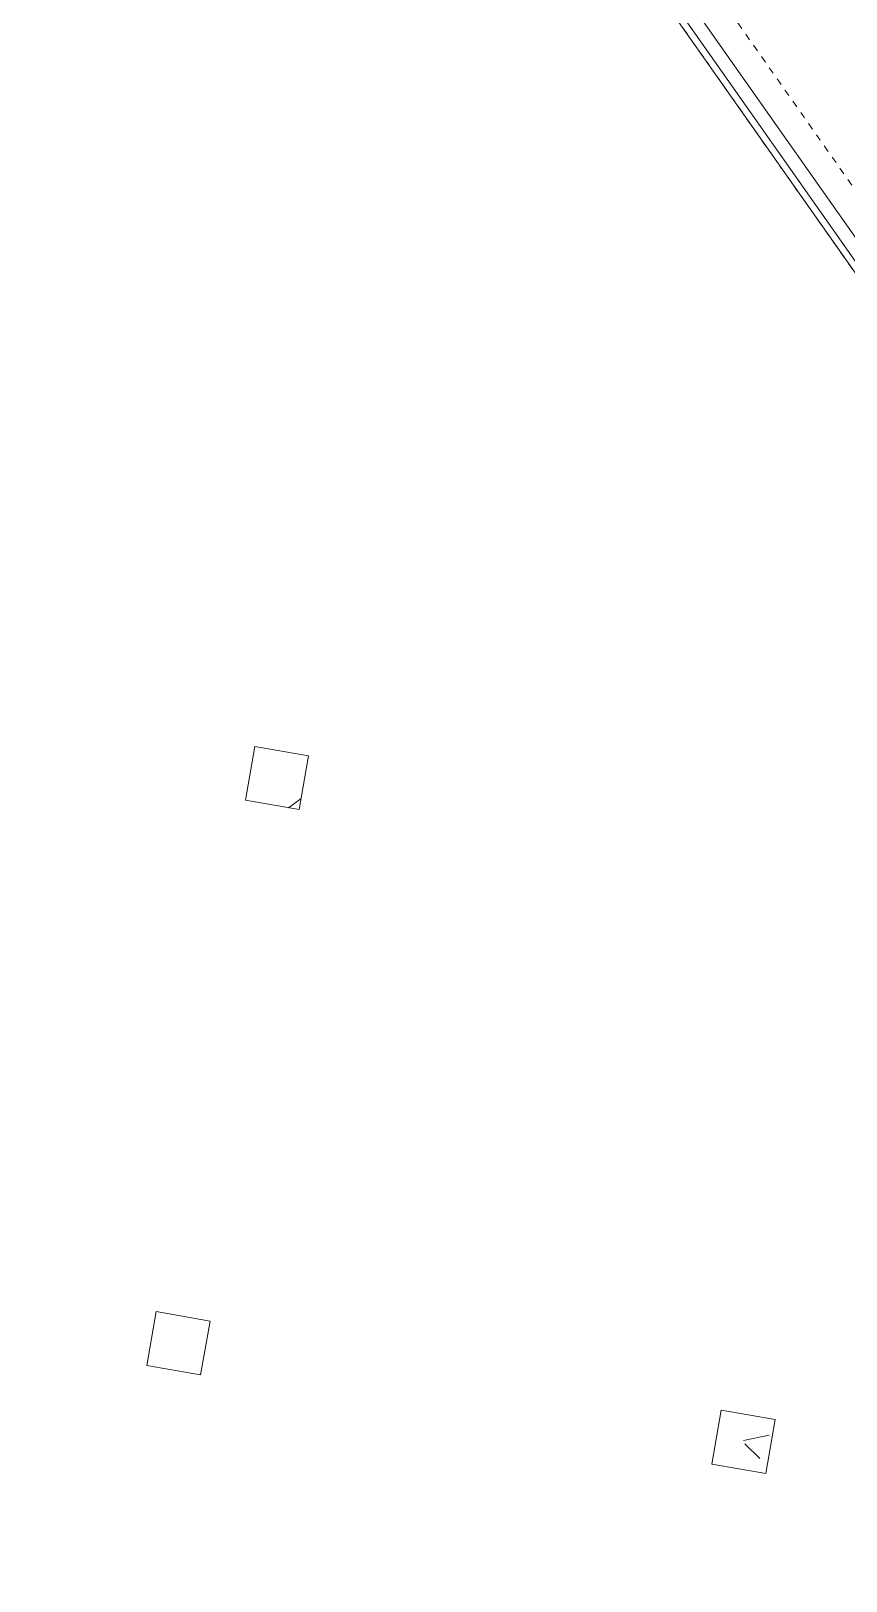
# Model space of a CAD drawing. Extents: x 274235 to 276654, y 142848 to 144425.
# Drawn here: x 276088.32 to 276100.26, y 143167.59 to 143190.28 of the extents above; entities that cross this region are included whole.
import ezdxf

# ---------------------------------------------------------------- set-up
doc = ezdxf.new("R2010")
doc.units = 0
doc.header["$LTSCALE"] = 1.5
doc.linetypes.add('ACM-G-CENTER', pattern=[50.800000000000004, 31.75, -6.350000000000001, 6.350000000000001, -6.350000000000001])
doc.linetypes.add('ACM-G-HIDDEN2', pattern=[4.762500000000001, 3.175000000000001, -1.5875])
doc.layers.get('0').update_dxf_attribs({"linetype": 'CONTINUOUS', "lineweight": 0})
for name, color, linetype, lineweight in [('_ACM-A-DETL', 7, 'CONTINUOUS', 5), ('_ACM-A-GRID', 3, 'CONTINUOUS', 5), ('_ACM-A-WALL-FULL', 6, 'CONTINUOUS', 13), ('_ACM-S-STRU-CLOS', 5, 'CONTINUOUS', 5)]:
    doc.layers.add(name, color=color, linetype=linetype, lineweight=lineweight)

# ---------------------------------------------------------------- blocks, each defined once
blk = doc.blocks.new('M_Concrete-Rectangular-Column - 800 x 800mm-V561-B1_Working')
at = {"layer": '_ACM-A-DETL', "color": 250}
for p, q in [((400.0000000000002, 400.0000000000002), (-399.9999999999999, 400.0000000000002)), ((-399.9999999999999, 400.0000000000002), (-399.9999999999999, -399.9999999999999)), ((400.0000000000002, -399.9999999999999), (400.0000000000002, 400.0000000000002)), ((-399.9999999999999, -399.9999999999999), (400.0000000000002, -399.9999999999999))]:
    blk.add_line(p, q, dxfattribs=at)
blk = doc.blocks.new('M_Concrete-Rectangular-Column - 800 x 800mm-V567-B1_Working')
at = {"layer": '_ACM-S-STRU-CLOS'}
h = blk.add_hatch(dxfattribs=at)
h.set_pattern_fill('FP_354', color=256, style=0, pattern_type=2)
h.set_pattern_definition([(49.99999999999999, (-840604.1240000001, -738804.565), (3643.681986006824, -318.7812880006761), [381, -4191]), (355, (-840604.1240000001, -738804.565), (-704.8562580461121, 3821.135846227694), [304.8, -3352.8]), (100.451, (-840300.484, -738831.13), (2938.852362929117, 3502.332152374178), [323.8, -3561.801]), (46.184, (-840604.1240000001, -737788.565), (5421.581919880712, -840.8554984886337), [571.5, -6286.5]), (96.636, (-840152.325, -737858.635), (4748.051319755933, 4948.551449789822), [485.7, -5342.701999999999]), (351.184, (-840604.1240000001, -737788.565), (4748.100788072627, 4948.506072045693), [457.2, -5029.2]), (21, (-840096.1240000001, -738042.565), (3032.287836333134, -2045.304476687058), [381, -4191]), (326, (-840096.1240000001, -738042.565), (1236.042244531653, 3683.761809559103), [304.8, -3352.8]), (71.45100000000001, (-839843.434, -738213.007), (4268.342513760047, 1638.424823382678), [323.8, -3561.801]), (37.50000000000001, (-840604.1240000001, -738804.565), (61.77206501183639, 1691.100777463062), [167.64, -3144.52, 167.64, -6601.46]), (37.50000000000001, (-840604.1240000001, -738804.565), (61.77206501183639, 1691.100777463062), [-3479.8, -3235.96, 167.64, -3197.86]), (7.499999999999999, (-840604.1240000001, -738804.565), (1336.393250206115, 2003.61149636239), [167.64, -1772.92, 167.64, -4351.02]), (7.499999999999999, (-840604.1240000001, -738804.565), (1336.393250206115, 2003.61149636239), [-2108.2, -3068.32, 167.64, -1115.06]), (327.5, (-841736.964, -738804.565), (2711.817807077548, -114.578640950727), [167.64, -1102.36, -9220.2]), (327.5, (-841736.964, -738804.565), (2711.817807077548, -114.578640950727), [-1270, 167.64, -3794.76, -5257.8]), (327.5, (-841736.964, -738804.565), (2711.817807077548, -114.578640950727), [-5232.4, 167.64, -5090.16]), (317.5, (-842244.964, -738804.565), (2962.585592803855, 508.5334453662156), [167.64, -1483.36, 167.64, -6197.6]), (317.5, (-842244.964, -738804.565), (2962.585592803855, 508.5334453662156), [-1818.64, -2463.8, 167.64, -3566.16])])
h.paths.add_polyline_path([(400.0000000006714, -399.9999999993373), (400.0000000006714, 400.0000000006541), (-399.9999999992853, 400.0000000006541), (-399.9999999992853, -399.9999999993373)])
at = {"layer": '_ACM-A-DETL', "color": 250}
for p, q in [((400.0000000000002, 400.0000000000002), (-399.9999999999999, 400.0000000000002)), ((-399.9999999999999, 400.0000000000002), (-399.9999999999999, -399.9999999999999)), ((400.0000000000002, -399.9999999999999), (400.0000000000002, 400.0000000000002)), ((-399.9999999999999, -399.9999999999999), (400.0000000000002, -399.9999999999999))]:
    blk.add_line(p, q, dxfattribs=at)
blk = doc.blocks.new('M_Concrete-Rectangular-Column - 800 x 800mm-V568-B1_Working')
at = {"layer": '_ACM-S-STRU-CLOS'}
h = blk.add_hatch(dxfattribs=at)
h.set_pattern_fill('FP_355', color=256, style=0, pattern_type=2)
h.set_pattern_definition([(49.99999999999999, (-832204.1240000001, -747204.565), (3643.681986006824, -318.7812880006761), [381, -4191]), (355, (-832204.1240000001, -747204.565), (-704.8562580461121, 3821.135846227694), [304.8, -3352.8]), (100.451, (-831900.484, -747231.13), (2938.852362929117, 3502.332152374178), [323.8, -3561.801]), (46.184, (-832204.1240000001, -746188.565), (5421.581919880712, -840.8554984886337), [571.5, -6286.5]), (96.636, (-831752.325, -746258.635), (4748.051319755933, 4948.551449789822), [485.7, -5342.701999999999]), (351.184, (-832204.1240000001, -746188.565), (4748.100788072627, 4948.506072045693), [457.2, -5029.2]), (21, (-831696.1240000001, -746442.565), (3032.287836333134, -2045.304476687058), [381, -4191]), (326, (-831696.1240000001, -746442.565), (1236.042244531653, 3683.761809559103), [304.8, -3352.8]), (71.45100000000001, (-831443.434, -746613.007), (4268.342513760047, 1638.424823382678), [323.8, -3561.801]), (37.50000000000001, (-832204.1240000001, -747204.565), (61.77206501183639, 1691.100777463062), [167.64, -3144.52, 167.64, -6601.46]), (37.50000000000001, (-832204.1240000001, -747204.565), (61.77206501183639, 1691.100777463062), [-3479.8, -3235.96, 167.64, -3197.86]), (7.499999999999999, (-832204.1240000001, -747204.565), (1336.393250206115, 2003.61149636239), [167.64, -1772.92, 167.64, -4351.02]), (7.499999999999999, (-832204.1240000001, -747204.565), (1336.393250206115, 2003.61149636239), [-2108.2, -3068.32, 167.64, -1115.06]), (327.5, (-833336.964, -747204.565), (2711.817807077548, -114.578640950727), [167.64, -1102.36, -9220.2]), (327.5, (-833336.964, -747204.565), (2711.817807077548, -114.578640950727), [-1270, 167.64, -3794.76, -5257.8]), (327.5, (-833336.964, -747204.565), (2711.817807077548, -114.578640950727), [-5232.4, 167.64, -5090.16]), (317.5, (-833844.964, -747204.565), (2962.585592803855, 508.5334453662156), [167.64, -1483.36, 167.64, -6197.6]), (317.5, (-833844.964, -747204.565), (2962.585592803855, 508.5334453662156), [-1818.64, -2463.8, 167.64, -3566.16])])
h.paths.add_polyline_path([(400.0000000009486, -399.9999999992334), (400.0000000009486, 400.000000000758), (-399.9999999990774, 400.000000000758), (-399.9999999990774, -399.9999999992334)])
at = {"layer": '_ACM-A-DETL', "color": 250}
for p, q in [((400.0000000000002, 400.0000000000002), (-399.9999999999999, 400.0000000000002)), ((-399.9999999999999, 400.0000000000002), (-399.9999999999999, -399.9999999999999)), ((400.0000000000002, -399.9999999999999), (400.0000000000002, 400.0000000000002)), ((-399.9999999999999, -399.9999999999999), (400.0000000000002, -399.9999999999999))]:
    blk.add_line(p, q, dxfattribs=at)
blk = doc.blocks.new('BASEMENT20250512')
at = {"layer": '_ACM-A-DETL', "color": 250, "linetype": 'ACM-G-HIDDEN2'}
blk.add_line((865104.1239276923, 730114.6159059345), (835429.6074761779, 759789.1323574489), dxfattribs=at)
at = {"layer": '_ACM-S-STRU-CLOS'}
for name, p in [('M_Concrete-Rectangular-Column - 800 x 800mm-V568-B1_Working', (832204.1240468042, 747204.565310259)), ('M_Concrete-Rectangular-Column - 800 x 800mm-V561-B1_Working', (832204.1240468042, 738804.5653400368)), ('M_Concrete-Rectangular-Column - 800 x 800mm-V567-B1_Working', (840604.1240170264, 738804.5653400368))]:
    blk.add_blockref(name, p, dxfattribs=at)
blk = doc.blocks.new('5f0512')
at = {"layer": '_ACM-A-GRID', "linetype": 'ACM-G-CENTER'}
blk.add_line((-175977.8781503522, 41577.8786565857), (-122520.6056424053, -11879.3938513709), dxfattribs=at)
at = {"layer": '_ACM-A-WALL-FULL', "lineweight": 18}
for p, q in [((-134894.6171366345, -71.06778208760079), (-164562.383940713, 29596.69902199099)), ((-164774.515975069, 29384.56698763499), (-135106.7491709905, -283.1998164434917))]:
    blk.add_line(p, q, dxfattribs=at)
at = {"layer": '_ACM-A-WALL-FULL'}
blk.add_line((-164703.8052969503, 29455.27766575373), (-135036.0384928719, -212.4891383248614), dxfattribs=at)

msp = doc.modelspace()

# ---------------------------------------------------------------- block references
at = {"xscale": 0.0009999999999999994, "yscale": 0.001, "zscale": 0.001, "rotation": 350.1075696352769}
msp.add_blockref('BASEMENT20250512', (275143.7222229671, 142586.2208173259), dxfattribs=at)

# ---------------------------------------------------------------- next in the draw order: block references
msp.add_blockref('5f0512', (276254.5380815538, 143133.931731411), dxfattribs=at)

doc.saveas('drawing.dxf')
